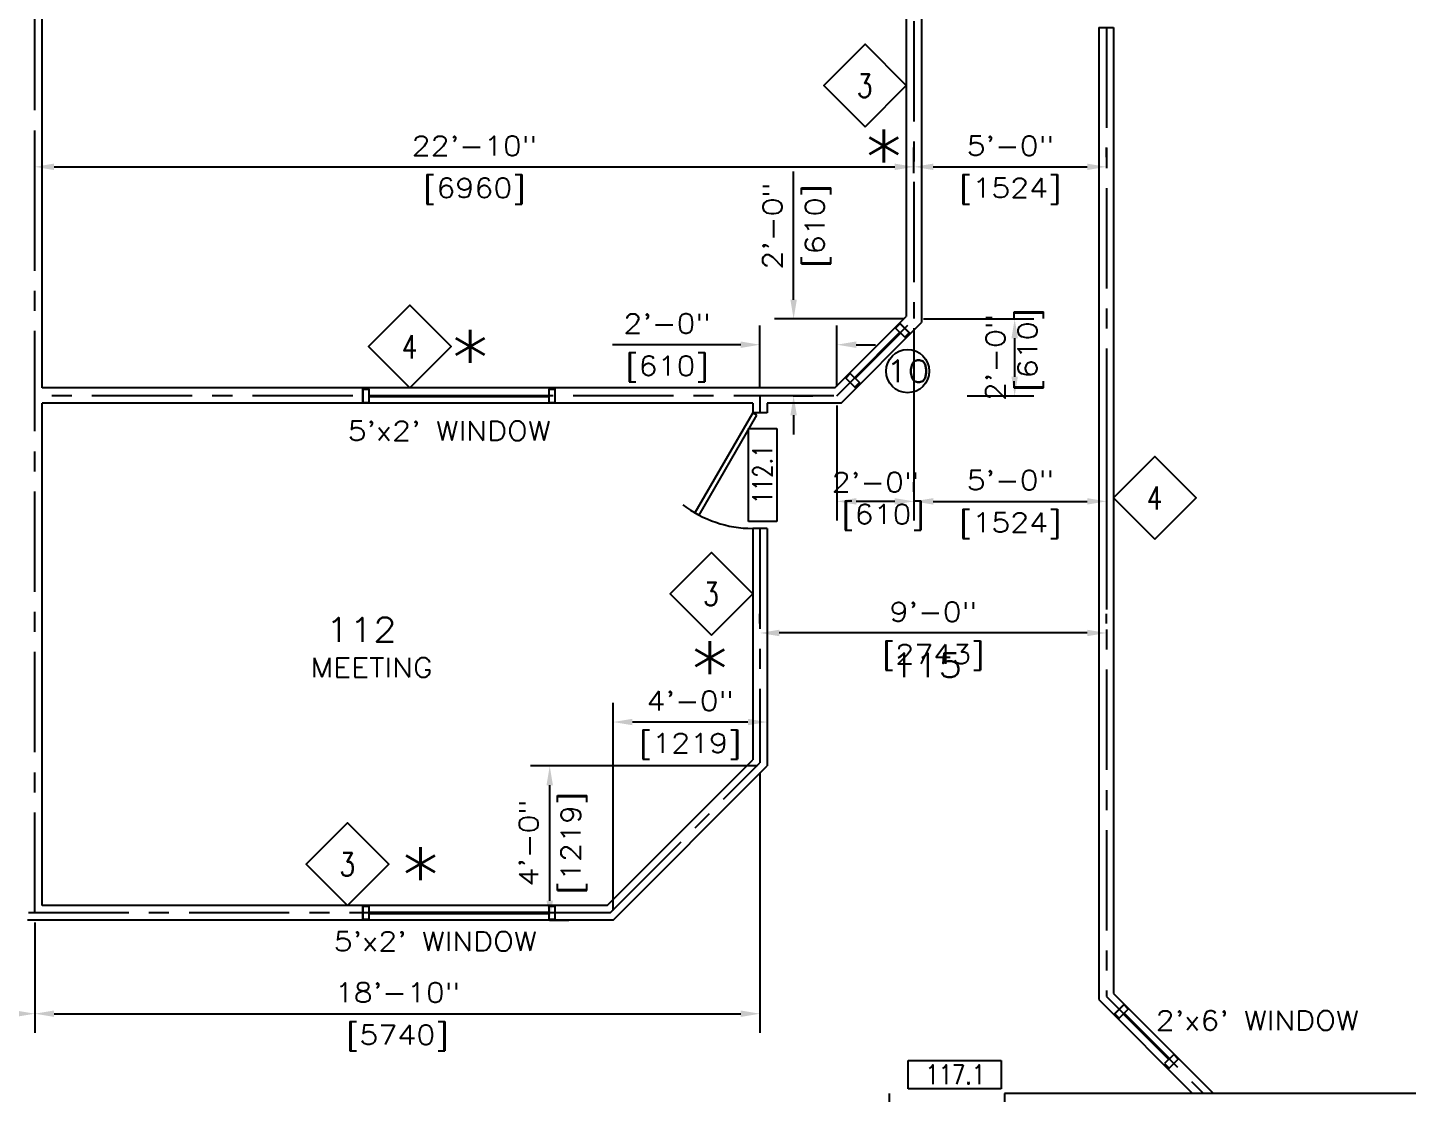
# Model space of a CAD drawing. Header units: inches. Extents: x -57 to 2699, y 7 to 1793.
# Drawn here: x 481 to 911, y 489.8 to 821.8 of the extents above; entities that cross this region are included whole.
import ezdxf
from ezdxf.enums import TextEntityAlignment as Align

# ---------------------------------------------------------------- set-up
doc = ezdxf.new("R2010")
doc.units = ezdxf.units.IN
doc.header["$MEASUREMENT"] = 0
doc.linetypes.add('CENTER', pattern=[2, 1.25, -0.25, 0.25, -0.25])
for name, color, linetype in [('Architectural_Floor_Plan_Door', 175, 'Continuous'), ('Architectural_Floor_Plan_Wall', 152, 'Continuous'), ('Architectural_Plan_Center', 134, 'CENTER'), ('Architectural_Plan_Dim', 40, 'Continuous'), ('Architectural_Plan_Text1', 40, 'Continuous'), ('Architectural_Plan_WinSec', 40, 'Continuous'), ('L11', 11, 'Continuous'), ('L133', 133, 'Continuous'), ('L4', 150, 'Continuous'), ('TEXT2', 94, 'Continuous')]:
    doc.layers.add(name, color=color, linetype=linetype)
doc.styles.add('ROMANS-115', font='romans.shx', dxfattribs={"width": 1.15})
doc.styles.add('ROMANS-80', font='romans.shx', dxfattribs={"width": 0.8})
doc.styles.add('ROMANS80', font='romans.shx', dxfattribs={"width": 0.8})
doc.dimstyles.new('116-ROMANS-115-PS', dxfattribs={"dimscale": 96, "dimtxt": 0.0625, "dimasz": 0.0625, "dimexe": 0.0625, "dimexo": 0.03125, "dimgap": 0.03125, "dimtad": 1, "dimdec": 3, "dimrnd": 0.125, "dimzin": 1, "dimdsep": 46, "dimlunit": 4, "dimtxsty": 'ROMANS-115', "dimcen": 0.125, "dimclrd": 256, "dimclre": 256, "dimclrt": 256, "dimadec": 0, "dimazin": 0, "dimtfac": 1, "dimtdec": 3, "dimtofl": 0, "dimtmove": 0, "dimatfit": 0, "dimfxl": 1, "dimfrac": 2, "dimtolj": 1, "dimtzin": 0, "dimarcsym": 0})

# ---------------------------------------------------------------- blocks, each defined once
blk = doc.blocks.new('Door - Right Hung 36 in.')
blk.add_lwpolyline([(-0.75, -1.3), (0, 0), (-31.18, 18), (-31.93, 16.7)], close=True)
blk.add_arc((0, 0), 36, 142.6899, 180)
blk = doc.blocks.new('*D342')
at = {"layer": 'Architectural_Plan_Dim', "lineweight": -2, "transparency": 16777216}
for p, q in [((483.24, 543.01), (483.24, 508.58)), ((167.24, 521.26), (167.24, 508.58)), ((173.24, 514.58), (477.24, 514.58))]:
    blk.add_line(p, q, dxfattribs=at)
at = {"layer": 'Architectural_Plan_Dim', "transparency": 16777216}
for points in [[(173.24, 515.58), (173.24, 513.58), (167.24, 514.58)], [(477.24, 515.58), (477.24, 513.58), (483.24, 514.58)]]:
    blk.add_solid(points, dxfattribs=at)
at = {"layer": 'DEFPOINTS', "color": 0, "transparency": 16777216}
for p in [(483.24, 546.01), (167.24, 524.26), (483.24, 514.58)]:
    blk.add_point(p, dxfattribs=at)
at = {"layer": 'Architectural_Plan_Dim', "transparency": 16777216, "char_height": 6, "attachment_point": 5, "style": 'ROMANS-115'}
for s, insert in [('\\A1;26\'-4"', (325.24, 521.16)), ('\\A1;[8026]', (325.24, 507.01))]:
    blk.add_mtext(s, dxfattribs=dict(at, insert=insert))
blk = doc.blocks.new('*D343')
at = {"layer": 'Architectural_Plan_Dim', "lineweight": -2, "transparency": 16777216}
for p, q in [((709.24, 589.69), (709.24, 508.58)), ((483.24, 543.01), (483.24, 508.58)), ((489.24, 514.58), (703.24, 514.58))]:
    blk.add_line(p, q, dxfattribs=at)
at = {"layer": 'Architectural_Plan_Dim', "transparency": 16777216}
for points in [[(489.24, 515.58), (489.24, 513.58), (483.24, 514.58)], [(703.24, 515.58), (703.24, 513.58), (709.24, 514.58)]]:
    blk.add_solid(points, dxfattribs=at)
at = {"layer": 'DEFPOINTS', "color": 0, "transparency": 16777216}
for p in [(709.24, 592.69), (483.24, 546.01), (709.24, 514.58)]:
    blk.add_point(p, dxfattribs=at)
at = {"layer": 'Architectural_Plan_Dim', "transparency": 16777216, "char_height": 6, "attachment_point": 5, "style": 'ROMANS-115'}
for s, insert in [('\\A1;18\'-10"', (596.24, 521.16)), ('\\A1;[5740]', (596.24, 507.01))]:
    blk.add_mtext(s, dxfattribs=dict(at, insert=insert))
blk = doc.blocks.new('*D352')
at = {"layer": 'Architectural_Plan_Dim', "lineweight": -2, "transparency": 16777216}
for p, q in [((483.24, 776.45), (483.24, 784.39)), ((757.24, 776.45), (757.24, 784.39)), ((489.24, 778.39), (751.24, 778.39))]:
    blk.add_line(p, q, dxfattribs=at)
at = {"layer": 'Architectural_Plan_Dim', "transparency": 16777216}
for points in [[(489.24, 779.39), (489.24, 777.39), (483.24, 778.39)], [(751.24, 779.39), (751.24, 777.39), (757.24, 778.39)]]:
    blk.add_solid(points, dxfattribs=at)
at = {"layer": 'DEFPOINTS', "color": 0, "transparency": 16777216}
for p in [(757.24, 778.39), (483.24, 773.45), (757.24, 773.45)]:
    blk.add_point(p, dxfattribs=at)
at = {"layer": 'Architectural_Plan_Dim', "transparency": 16777216, "char_height": 6, "attachment_point": 5, "style": 'ROMANS-115'}
for s, insert in [('\\A1;22\'-10"', (620.24, 784.96)), ('\\A1;[6960]', (620.24, 770.81))]:
    blk.add_mtext(s, dxfattribs=dict(at, insert=insert))
blk = doc.blocks.new('*D353')
at = {"layer": 'Architectural_Plan_Dim', "lineweight": -2, "transparency": 16777216}
for p, q in [((757.24, 781.39), (757.24, 784.39)), ((817.24, 781.39), (817.24, 784.39)), ((763.24, 778.39), (811.24, 778.39))]:
    blk.add_line(p, q, dxfattribs=at)
at = {"layer": 'Architectural_Plan_Dim', "transparency": 16777216}
for points in [[(763.24, 779.39), (763.24, 777.39), (757.24, 778.39)], [(811.24, 779.39), (811.24, 777.39), (817.24, 778.39)]]:
    blk.add_solid(points, dxfattribs=at)
at = {"layer": 'DEFPOINTS', "color": 0, "transparency": 16777216}
for p in [(757.24, 778.39), (817.24, 778.39), (817.24, 778.39)]:
    blk.add_point(p, dxfattribs=at)
at = {"layer": 'Architectural_Plan_Dim', "transparency": 16777216, "char_height": 6, "attachment_point": 5, "style": 'ROMANS-115'}
for s, insert in [('\\A1;5\'-0"', (787.24, 784.96)), ('\\A1;[1524]', (787.24, 770.81))]:
    blk.add_mtext(s, dxfattribs=dict(at, insert=insert))
blk = doc.blocks.new('Wall Number')
at = {"color": 5}
blk.add_lwpolyline([(-21.45, -21.45), (0, 0), (-21.45, 21.45), (-42.89, 0)], close=True, dxfattribs=at)
at = {"layer": 'TEXT2', "style": 'ROMANS80', "width": 0.8}
blk.add_attdef('WALL', text='', height=12, dxfattribs=at).set_placement((-21.62, -0.08), align=Align.MIDDLE)
blk = doc.blocks.new('DOOR2')
at = {"layer": 'L4'}
for p, q in [((0, 13.18), (43.28, 13.18)), ((0, 0), (0, 13.18)), ((43.28, 13.18), (43.28, 0)), ((43.28, 0), (0, 0))]:
    blk.add_line(p, q, dxfattribs=at)
at = {"layer": 'L4', "style": 'ROMANS80', "width": 0.8}
blk.add_attdef('DOOR', text='', height=9, dxfattribs=at).set_placement((21.91, 6.68), align=Align.MIDDLE)
blk = doc.blocks.new('*D403')
at = {"layer": 'Architectural_Plan_Dim', "lineweight": -2, "transparency": 16777216}
for p, q in [((760.24, 731.01), (794.64, 731.01)), ((788.64, 713.01), (788.64, 725.01)), ((773.86, 707.01), (794.64, 707.01))]:
    blk.add_line(p, q, dxfattribs=at)
at = {"layer": 'Architectural_Plan_Dim', "transparency": 16777216}
for points in [[(787.64, 725.01), (789.64, 725.01), (788.64, 731.01)], [(787.64, 713.01), (789.64, 713.01), (788.64, 707.01)]]:
    blk.add_solid(points, dxfattribs=at)
at = {"layer": 'DEFPOINTS', "color": 0, "transparency": 16777216}
for p in [(757.24, 731.01), (788.64, 731.01), (770.86, 707.01)]:
    blk.add_point(p, dxfattribs=at)
at = {"layer": 'Architectural_Plan_Dim', "transparency": 16777216, "insert": (788.64, 719.01), "char_height": 6, "attachment_point": 5, "rotation": 90, "style": 'ROMANS-115'}
blk.add_mtext('\\A1;2\'-0"\\P [610]', dxfattribs=at)
blk = doc.blocks.new('*D404')
at = {"layer": 'Architectural_Plan_Dim', "lineweight": -2, "transparency": 16777216}
for p, q in [((719.74, 737.01), (719.74, 776.94)), ((754.24, 731.01), (713.74, 731.01)), ((719.56, 707.01), (725.74, 707.01)), ((719.74, 701.01), (719.74, 695.01))]:
    blk.add_line(p, q, dxfattribs=at)
at = {"layer": 'Architectural_Plan_Dim', "transparency": 16777216}
for points in [[(718.74, 737.01), (720.74, 737.01), (719.74, 731.01)], [(718.74, 701.01), (720.74, 701.01), (719.74, 707.01)]]:
    blk.add_solid(points, dxfattribs=at)
at = {"layer": 'DEFPOINTS', "color": 0, "transparency": 16777216}
for p in [(719.74, 731.01), (757.24, 731.01), (716.56, 707.01)]:
    blk.add_point(p, dxfattribs=at)
at = {"layer": 'Architectural_Plan_Dim', "transparency": 16777216, "char_height": 6, "attachment_point": 5, "rotation": 90, "style": 'ROMANS-115'}
for s, insert in [('\\A1;2\'-0"', (713.17, 759.97)), ('\\A1;[610]', (727.32, 759.97))]:
    blk.add_mtext(s, dxfattribs=dict(at, insert=insert))
blk = doc.blocks.new('Window')
at = {"layer": 'L11'}
blk.add_circle((0.4356, 0.3589), 0.0609, dxfattribs=at)
at = {"layer": 'L133', "style": 'ROMANS-80', "width": 1.15}
blk.add_attdef('WINDOW', text='', height=0.0625, dxfattribs=at).set_placement((0.4356, 0.3589), align=Align.MIDDLE)
blk = doc.blocks.new('*D423')
at = {"layer": 'Architectural_Plan_Dim', "lineweight": -2, "transparency": 16777216}
for p, q in [((709.24, 636.18), (709.24, 639.18)), ((817.24, 636.18), (817.24, 639.18)), ((811.24, 633.18), (715.24, 633.18))]:
    blk.add_line(p, q, dxfattribs=at)
at = {"layer": 'Architectural_Plan_Dim', "transparency": 16777216}
for points in [[(715.24, 634.18), (715.24, 632.18), (709.24, 633.18)], [(811.24, 634.18), (811.24, 632.18), (817.24, 633.18)]]:
    blk.add_solid(points, dxfattribs=at)
at = {"layer": 'DEFPOINTS', "color": 0, "transparency": 16777216}
for p in [(709.24, 633.18), (709.24, 633.18), (817.24, 633.18)]:
    blk.add_point(p, dxfattribs=at)
at = {"layer": 'Architectural_Plan_Dim', "transparency": 16777216, "char_height": 6, "attachment_point": 5, "style": 'ROMANS-115'}
for s, insert in [('\\A1;9\'-0"', (763.24, 639.75)), ('\\A1;[2743]', (763.24, 625.61))]:
    blk.add_mtext(s, dxfattribs=dict(at, insert=insert))
blk = doc.blocks.new('*D424')
at = {"layer": 'Architectural_Plan_Dim', "lineweight": -2, "transparency": 16777216}
for p, q in [((757.24, 728.13), (757.24, 668.18)), ((817.24, 698.09), (817.24, 668.18)), ((763.24, 674.18), (811.24, 674.18))]:
    blk.add_line(p, q, dxfattribs=at)
at = {"layer": 'Architectural_Plan_Dim', "transparency": 16777216}
for points in [[(763.24, 675.18), (763.24, 673.18), (757.24, 674.18)], [(811.24, 675.18), (811.24, 673.18), (817.24, 674.18)]]:
    blk.add_solid(points, dxfattribs=at)
at = {"layer": 'DEFPOINTS', "color": 0, "transparency": 16777216}
for p in [(757.24, 731.13), (817.24, 701.09), (817.24, 674.18)]:
    blk.add_point(p, dxfattribs=at)
at = {"layer": 'Architectural_Plan_Dim', "transparency": 16777216, "char_height": 6, "attachment_point": 5, "style": 'ROMANS-115'}
for s, insert in [('\\A1;5\'-0"', (787.24, 680.75)), ('\\A1;[1524]', (787.24, 666.6))]:
    blk.add_mtext(s, dxfattribs=dict(at, insert=insert))
blk = doc.blocks.new('*D425')
at = {"layer": 'Architectural_Plan_Dim', "lineweight": -2, "transparency": 16777216}
for p, q in [((733.24, 704.01), (733.24, 668.18)), ((757.24, 677.18), (757.24, 680.18)), ((751.24, 674.18), (739.24, 674.18))]:
    blk.add_line(p, q, dxfattribs=at)
at = {"layer": 'Architectural_Plan_Dim', "transparency": 16777216}
for points in [[(739.24, 675.18), (739.24, 673.18), (733.24, 674.18)], [(751.24, 675.18), (751.24, 673.18), (757.24, 674.18)]]:
    blk.add_solid(points, dxfattribs=at)
at = {"layer": 'DEFPOINTS', "color": 0, "transparency": 16777216}
for p in [(733.24, 707.01), (733.24, 674.18), (757.24, 674.18)]:
    blk.add_point(p, dxfattribs=at)
at = {"layer": 'Architectural_Plan_Dim', "transparency": 16777216, "insert": (745.24, 674.18), "char_height": 6, "attachment_point": 5, "style": 'ROMANS-115'}
blk.add_mtext('\\A1;2\'-0"\\P [610]', dxfattribs=at)
blk = doc.blocks.new('*D426')
at = {"layer": 'Architectural_Plan_Dim', "lineweight": -2, "transparency": 16777216}
for p, q in [((709.24, 710.01), (709.24, 728.98)), ((733.24, 710.01), (733.24, 728.98)), ((703.24, 722.98), (663.31, 722.98)), ((739.24, 722.98), (745.24, 722.98))]:
    blk.add_line(p, q, dxfattribs=at)
at = {"layer": 'Architectural_Plan_Dim', "transparency": 16777216}
for points in [[(703.24, 723.98), (703.24, 721.98), (709.24, 722.98)], [(739.24, 723.98), (739.24, 721.98), (733.24, 722.98)]]:
    blk.add_solid(points, dxfattribs=at)
at = {"layer": 'DEFPOINTS', "color": 0, "transparency": 16777216}
for p in [(709.24, 722.98), (709.24, 707.01), (733.24, 707.01)]:
    blk.add_point(p, dxfattribs=at)
at = {"layer": 'Architectural_Plan_Dim', "transparency": 16777216, "char_height": 6, "attachment_point": 5, "style": 'ROMANS-115'}
for s, insert in [('\\A1;2\'-0"', (680.28, 729.55)), ('\\A1;[610]', (680.28, 715.41))]:
    blk.add_mtext(s, dxfattribs=dict(at, insert=insert))
blk = doc.blocks.new('*D443')
at = {"layer": 'Architectural_Plan_Dim', "lineweight": -2, "transparency": 16777216}
for p, q in [((663.49, 546.76), (663.49, 611.44)), ((705.49, 605.44), (669.49, 605.44)), ((711.49, 603.98), (711.49, 599.44))]:
    blk.add_line(p, q, dxfattribs=at)
at = {"layer": 'Architectural_Plan_Dim', "transparency": 16777216}
for points in [[(669.49, 606.44), (669.49, 604.44), (663.49, 605.44)], [(705.49, 606.44), (705.49, 604.44), (711.49, 605.44)]]:
    blk.add_solid(points, dxfattribs=at)
at = {"layer": 'DEFPOINTS', "color": 0, "transparency": 16777216}
for p in [(711.49, 606.98), (663.49, 605.44), (663.49, 543.76)]:
    blk.add_point(p, dxfattribs=at)
at = {"layer": 'Architectural_Plan_Dim', "transparency": 16777216, "char_height": 6, "attachment_point": 5, "style": 'ROMANS-115'}
for s, insert in [('\\A1;4\'-0"', (687.49, 612.01)), ('\\A1;[1219]', (687.49, 597.87))]:
    blk.add_mtext(s, dxfattribs=dict(at, insert=insert))
blk = doc.blocks.new('*D444')
at = {"layer": 'Architectural_Plan_Dim', "lineweight": -2, "transparency": 16777216}
for p, q in [((708.49, 591.76), (637.73, 591.76)), ((643.73, 549.76), (643.73, 585.76)), ((643.65, 543.76), (649.73, 543.76))]:
    blk.add_line(p, q, dxfattribs=at)
at = {"layer": 'Architectural_Plan_Dim', "transparency": 16777216}
for points in [[(642.73, 585.76), (644.73, 585.76), (643.73, 591.76)], [(642.73, 549.76), (644.73, 549.76), (643.73, 543.76)]]:
    blk.add_solid(points, dxfattribs=at)
at = {"layer": 'DEFPOINTS', "color": 0, "transparency": 16777216}
for p in [(643.73, 591.76), (711.49, 591.76), (640.65, 543.76)]:
    blk.add_point(p, dxfattribs=at)
at = {"layer": 'Architectural_Plan_Dim', "transparency": 16777216, "char_height": 6, "attachment_point": 5, "rotation": 90, "style": 'ROMANS-115'}
for s, insert in [('\\A1;[1219]', (651.3, 567.76)), ('\\A1;4\'-0"', (637.16, 567.76))]:
    blk.add_mtext(s, dxfattribs=dict(at, insert=insert))

msp = doc.modelspace()

# ---------------------------------------------------------------- linework, layer by layer
at = {"layer": 'Architectural_Floor_Plan_Wall'}
for p, q in [((485.49017134, 709.50836199), (485.49017134, 912.75836199)), ((754.86517134, 873.63336199), (754.86517134, 731.81534251)), ((759.61517134, 873.75836199), (759.61517134, 729.84782808)), ((814.86517134, 821.75836199), (814.86517134, 519.00836199)), ((814.86517134, 821.75836199), (819.49017134, 821.75836199)), ((819.49017134, 821.75836199), (819.49017134, 520.92409972)), ((732.55819082, 709.50836199), (754.86517134, 731.81534251)), ((734.52570525, 704.75836199), (759.61517134, 729.84782808)), ((752.77722941, 729.72740058), (756.13598662, 726.36864337)), ((735.80666666, 712.75683783), (739.16542387, 709.39808062)), ((732.55819082, 709.50836199), (485.49017134, 709.50836199)), ((585.43384017, 704.75836199), (585.43384017, 709.50836199)), ((645.43384017, 704.75836199), (645.43384017, 709.50836199)), ((485.49017134, 548.25836199), (485.49017134, 704.75836199)), ((706.99017134, 704.75836199), (485.49017134, 704.75836199)), ((706.99017134, 704.75836199), (706.99017134, 701.75836199)), ((711.49017134, 701.75836199), (706.99017134, 701.75836199)), ((711.49017134, 704.75836199), (711.49017134, 701.75836199)), ((734.52570525, 704.75836199), (711.49017134, 704.75836199)), ((711.49017134, 665.75836199), (706.99017134, 665.75836199)), ((706.99017134, 665.75836199), (706.99017134, 593.62232302)), ((711.49017134, 665.75836199), (711.49017134, 591.75836199)), ((661.62621031, 548.25836199), (706.99017134, 593.62232302)), ((663.49017134, 543.75836199), (711.49017134, 591.75836199)), ((661.62621031, 548.25836199), (485.49017134, 548.25836199)), ((585.43384017, 543.75836199), (585.43384017, 548.25836199)), ((645.43384017, 543.75836199), (645.43384017, 548.25836199)), ((663.49017134, 543.75836199), (480.99017134, 543.75836199)), ((819.49017134, 520.92409972), (850.65590907, 489.75836199)), ((814.86517134, 519.00836199), (844.11517134, 489.75836199)), ((819.55119837, 514.32233496), (822.82156723, 517.59270382)), ((836.52176112, 497.35177221), (839.79212998, 500.62214107)), ((749.49017134, 489.75836199), (749.49017134, 483.00836199)), ((785.49017134, 489.75836199), (785.49017134, 483.00836199)), ((1178.11517134, 489.75836199), (785.49017134, 489.75836199))]:
    msp.add_line(p, q, dxfattribs=at)
at = {"layer": 'Architectural_Plan_Center', "ltscale": 25}
for p, q in [((483.24017134, 546.00836199), (483.24017134, 1179.00836199)), ((757.24017134, 873.75836199), (757.24017134, 731.13336199)), ((817.24017134, 821.75836199), (817.24017134, 519.9921192)), ((733.24017134, 707.00836199), (757.24017134, 731.00836199)), ((732.30819082, 707.00836199), (483.24017134, 707.00836199)), ((709.24017134, 707.00836199), (709.24017134, 701.75836199)), ((709.24017134, 665.75836199), (709.24017134, 592.69034251)), ((662.55819082, 546.00836199), (709.24017134, 592.69034251)), ((662.55819082, 546.00836199), (435.24017134, 546.00836199)), ((817.24017134, 519.9921192), (847.47392855, 489.75836199))]:
    msp.add_line(p, q, dxfattribs=at)
at = {"layer": 'Architectural_Plan_WinSec'}
for p, q in [((738.67928796, 712.71264365), (752.82142358, 726.85477928)), ((738.944453, 712.44747861), (753.08658863, 726.58961423)), ((587.43384017, 707.19586199), (643.43384017, 707.19586199)), ((587.43384017, 706.82086199), (643.43384017, 706.82086199)), ((587.43384017, 546.19586199), (643.43384017, 546.19586199)), ((587.43384017, 545.82086199), (643.43384017, 545.82086199)), ((822.51220802, 514.45491748), (836.65434364, 500.31278186)), ((822.77737306, 514.72008252), (836.91950868, 500.5779469))]:
    msp.add_line(p, q, dxfattribs=at)
for points in [[(754.36821967, 725.30798319), (755.78243323, 726.72219676), (752.9540061, 729.55062388), (751.53979254, 728.13641032)], [(738.81187048, 709.75163401), (740.22608404, 711.16584757), (737.39765692, 713.99427469), (735.98344336, 712.58006113)], [(585.43384017, 705.00836199), (587.43384017, 705.00836199), (587.43384017, 709.00836199), (585.43384017, 709.00836199)], [(643.43384017, 705.00836199), (645.43384017, 705.00836199), (645.43384017, 709.00836199), (643.43384017, 709.00836199)], [(585.43384017, 544.00836199), (587.43384017, 544.00836199), (587.43384017, 548.00836199), (585.43384017, 548.00836199)], [(643.43384017, 544.00836199), (645.43384017, 544.00836199), (645.43384017, 548.00836199), (643.43384017, 548.00836199)], [(819.81636341, 514.5875), (821.23057698, 513.17328644), (824.0590041, 516.00171356), (822.64479054, 517.41592713)], [(835.3727126, 499.03115082), (836.78692616, 497.61693725), (839.61535329, 500.44536438), (838.20113973, 501.85957794)]]:
    msp.add_lwpolyline(points, close=True, dxfattribs=at)

# ---------------------------------------------------------------- block references
at = {"layer": 'Architectural_Floor_Plan_Door', "rotation": 90}
msp.add_blockref('Door - Right Hung 36 in.', (706.99017134, 701.75836199), dxfattribs=at)
at = {"layer": 'Architectural_Plan_Dim', "xscale": 0.5999999998774584, "yscale": 0.5999999998774584, "zscale": 0.5999999998774584}
for p, values in [((754.86517134, 803.68040053), {'WALL': '3'}), ((613.01757306, 722.37653735), {'WALL': '4'}), ((845.22652206, 675.24651719), {'WALL': '4'}), ((706.99017134, 645.35432226), {'WALL': '3'}), ((593.5905854, 561.12653735), {'WALL': '3'})]:
    msp.add_blockref('Wall Number', p, dxfattribs=at).add_auto_attribs(values)
at = {"layer": 'Architectural_Plan_Text1'}
for name, p, xscale, yscale, zscale, values in [('Window', (707.19223111, 675.12191394), 110.3999999774586, 110.3999999774586, 110.3999999774586, {'WINDOW': '10'}), ('DOOR2', (755.48822806, 491.22444015), 0.6679199998636626, 0.6679199998636626, 0.6679199998636626, {'DOOR': '117.1'})]:
    msp.add_blockref(name, p, dxfattribs=dict(at, xscale=xscale, yscale=yscale, zscale=zscale)).add_auto_attribs(values)
at = {"layer": 'Architectural_Plan_Text1', "xscale": 0.667919999863492, "yscale": 0.667919999863492, "zscale": 0.667919999863492, "rotation": 90}
msp.add_blockref('DOOR2', (714.49495784, 667.92610299), dxfattribs=at).add_auto_attribs({'DOOR': '112.1'})

# ---------------------------------------------------------------- texts
at = {"layer": 'Architectural_Plan_Dim', "style": 'ROMANS-115', "width": 1.15}
for s, height, p in [('*', 18, (740.74919219, 772.04941128)), ('*', 18, (611.81766333, 709.58409763)), ("5'x2' WINDOW", 5.9999999988, (580.71047285, 693.14256906)), ('*', 18, (686.52048299, 612.60297911)), ('*', 18, (596.34005371, 548.42681479)), ("5'x2' WINDOW", 5.9999999988, (576.36945957, 534.13397147)), ("2'x6' WINDOW", 5.9999999988, (832.59900723, 509.48394578))]:
    msp.add_text(s, height=height, dxfattribs=at).set_placement(p)
at = {"layer": 'Architectural_Plan_Text1', "color": 71, "style": 'ROMANS-115', "width": 1.15}
for s, p in [('112', (573.88920455, 630.46093794)), ('115', (750.07965484, 619.39686368))]:
    msp.add_text(s, height=7.499999998, dxfattribs=at).set_placement(p)
at = {"layer": 'Architectural_Plan_Text1', "style": 'ROMANS-115', "width": 1.15}
msp.add_text('MEETING', height=5.999999999, dxfattribs=at).set_placement((569.13440805, 619.42040311))

# ---------------------------------------------------------------- dimensions: what is measured, and where the dimension line sits
at = {"layer": 'Architectural_Plan_Dim'}
for base, p1, p2, picture, middle in [((757.2401713391, 778.3855766714), (483.2401713391, 773.447720894), (757.2401713391, 773.447720894), '*D352', (620.2401713391, 778.3855766714)), ((817.2401713391, 778.3855766714), (757.2401713391, 778.3855766714), (817.2401713391, 778.3855766714), '*D353', (787.2401713391, 778.3855766714)), ((709.2401713391, 722.9813564042), (733.2401713391, 707.0083619908), (709.2401713391, 707.0083619908), '*D426', (680.2758856248, 722.9813564042)), ((817.2401713391, 674.1757506605), (757.2401713391, 731.1333619908), (817.2401713391, 701.0875287637), '*D424', (787.2401713391, 674.1757506605)), ((709.2401713391, 633.179797048), (817.2401713391, 633.179797048), (709.2401713391, 633.179797048), '*D423', (763.2401713391, 633.179797048)), ((663.4901713391, 605.4391247653), (711.4901713391, 606.9769959878), (663.4901713391, 543.7583619908), '*D443', (687.4901713391, 605.4391247653)), ((709.2401713391, 514.5846315748), (483.2401713391, 546.0083619908), (709.2401713391, 592.6903425061), '*D343', (596.2401713391, 514.5846315748)), ((483.2401713391, 514.5846315748), (167.2401713391, 524.2591712089), (483.2401713391, 546.0083619908), '*D342', (325.2401713391, 514.5846315748))]:
    dim = msp.add_linear_dim(base=base, p1=p1, p2=p2, dimstyle='116-ROMANS-115-PS', override={"dimdec": 6, "dimlfac": -192, "dimrnd": 0, "dimpost": '\\X', "dimtdec": 6}, dxfattribs=at)
    dim.commit()
    dim.dimension.update_dxf_attribs({"geometry": picture, "text_midpoint": middle})
for base, p1, p2, picture, middle in [((719.7445852871, 731.0083619908), (716.5597598735, 707.0083619908), (757.2401713391, 731.0083619908), '*D404', (719.7445852871, 759.9726477051)), ((643.7281870547, 591.7583619908), (640.6493058604, 543.7583619908), (711.4901713391, 591.7583619908), '*D444', (643.7281870547, 567.7583619908))]:
    dim = msp.add_linear_dim(base=base, p1=p1, p2=p2, angle=90, dimstyle='116-ROMANS-115-PS', override={"dimdec": 6, "dimlfac": -192, "dimrnd": 0, "dimpost": '\\X', "dimtdec": 6}, dxfattribs=at)
    dim.commit()
    dim.dimension.update_dxf_attribs({"geometry": picture, "text_midpoint": middle})
dim = msp.add_linear_dim(base=(788.6371367681, 731.0083619908), p1=(770.8571829317, 707.0083619908), p2=(757.2401713391, 731.0083619908), angle=90, dimstyle='116-ROMANS-115-PS', override={"dimdec": 6, "dimlfac": -192, "dimrnd": 0, "dimpost": '\\X', "dimtdec": 6}, dxfattribs=at)
dim.commit()
dim.dimension.update_dxf_attribs({"geometry": '*D403', "text_midpoint": (788.6371367681, 719.0083619908), "dimtype": 160})
dim = msp.add_linear_dim(base=(733.2401713391, 674.1757506605), p1=(757.2401713391, 674.1757506605), p2=(733.2401713391, 707.0083619908), dimstyle='116-ROMANS-115-PS', override={"dimdec": 6, "dimlfac": -192, "dimrnd": 0, "dimpost": '\\X', "dimtdec": 6}, dxfattribs=at)
dim.commit()
dim.dimension.update_dxf_attribs({"geometry": '*D425', "text_midpoint": (745.2401713391, 674.1757506605), "dimtype": 160})

doc.saveas('drawing.dxf')
